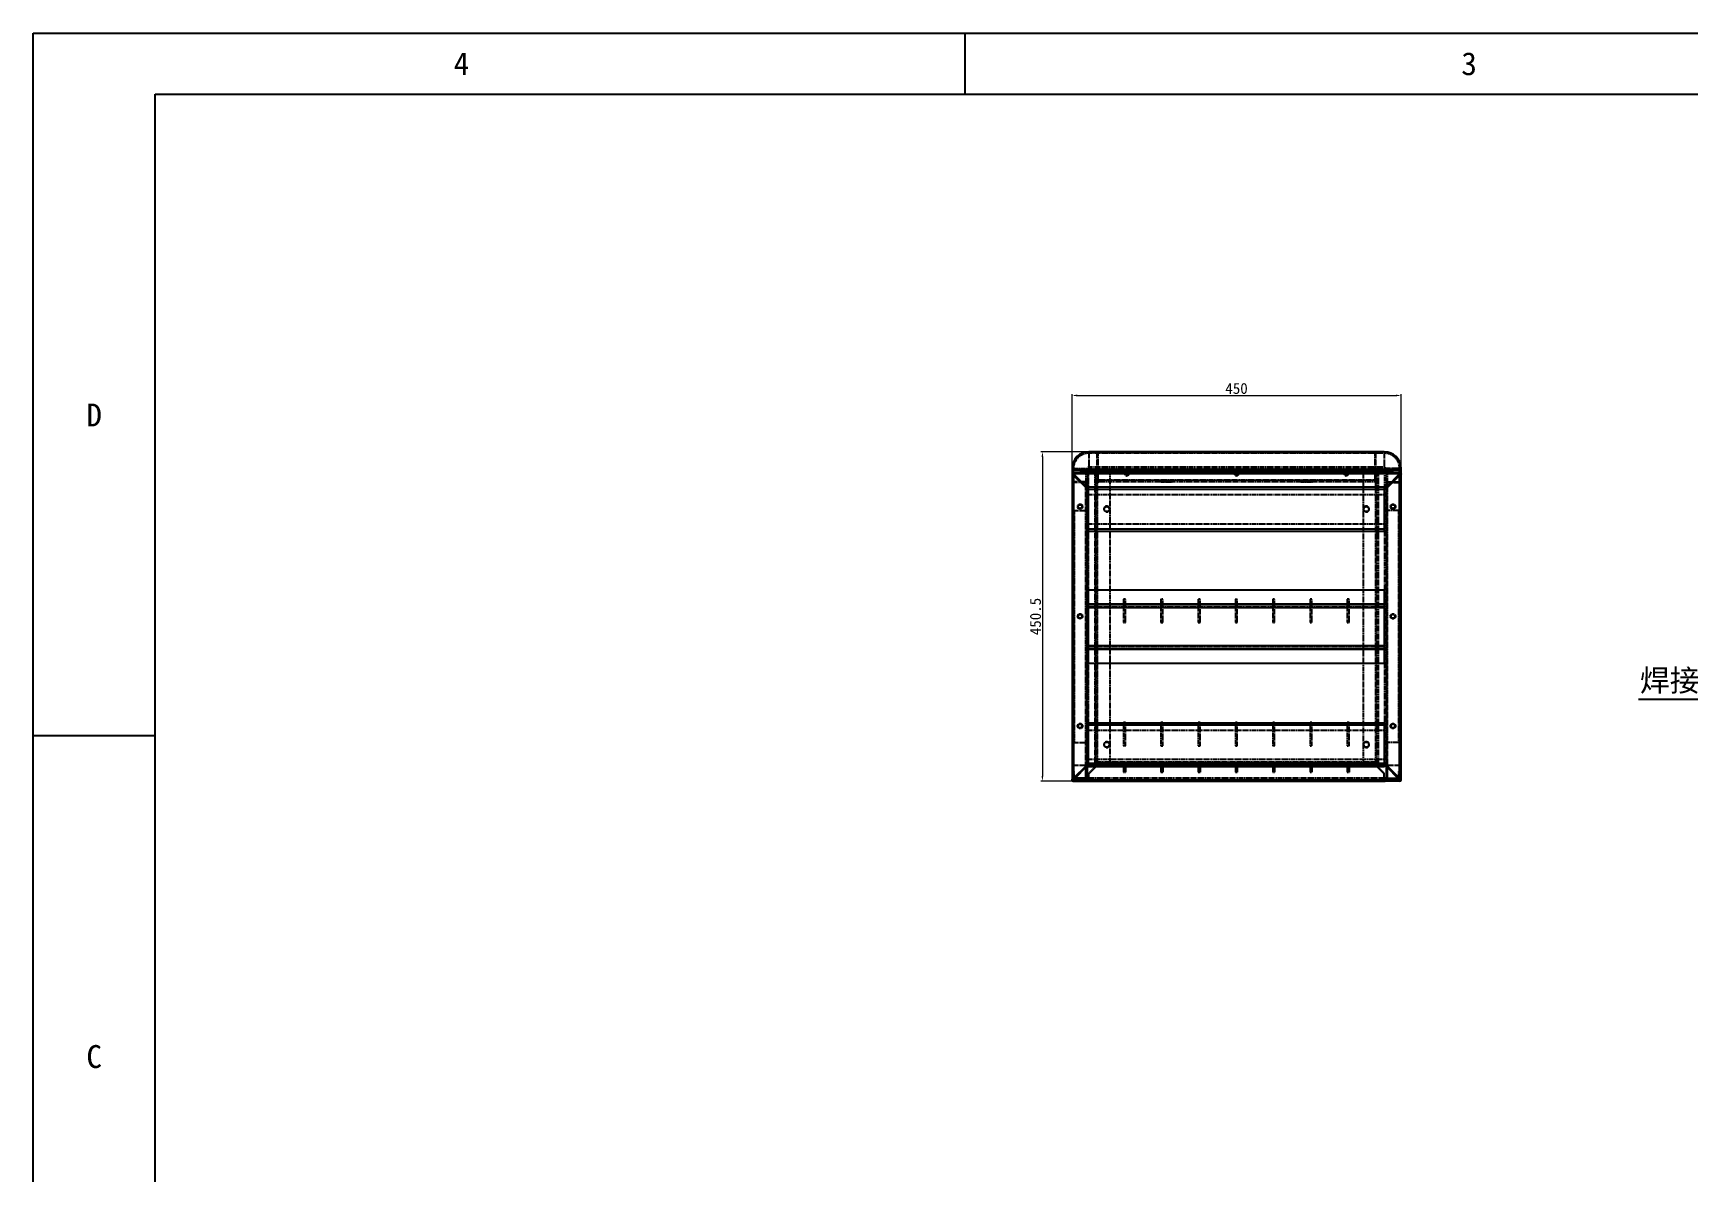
# Model space of a CAD drawing. Header units: millimetres. Extents: x 13106 to 40242, y 18888 to 28426.
# Drawn here: x 13106 to 15370, y 26869 to 28426 of the extents above; entities that cross this region are included whole.
import ezdxf
from ezdxf import colors
from ezdxf.entities.mleader import LeaderData, LeaderLine
from ezdxf.enums import TextEntityAlignment as Align
from ezdxf.math import Vec2, Vec3

# ---------------------------------------------------------------- set-up
doc = ezdxf.new("R2010")
doc.units = ezdxf.units.MM
doc.header["$PDSIZE"] = -1
doc.linetypes.add('HIDDEN', pattern=[1.905, 1.27, -0.635])
for name, color, linetype in [('02___PRT_ALL_AXES', 7, 'Continuous'), ('DEFAULT_2', 8, 'HIDDEN'), ('print', 30, 'Continuous')]:
    doc.layers.add(name, color=color, linetype=linetype)
doc.layers.add('dim', color=2, linetype='Continuous', lineweight=9)
doc.styles.add('Dartop', font='')
doc.styles.get('Dartop').set_extended_font_data('FangSong_GB2312')
doc.dimstyles.new('3', dxfattribs={"dimtxt": 15, "dimasz": 7, "dimexe": 2, "dimexo": 3, "dimgap": 2, "dimtad": 1, "dimzin": 9, "dimdsep": 46, "dimtxsty": 'Standard', "dimcen": 1, "dimadec": 1, "dimazin": 2, "dimtfac": 0.5, "dimtmove": 0, "dimatfit": 3, "dimfxl": 0, "dimtolj": 1, "dimlwd": 9, "dimlwe": 9, "dimarcsym": 0})

# ---------------------------------------------------------------- blocks, each defined once
blk = doc.blocks.new('*D317')
at = {"layer": 'Defpoints', "color": 0, "lineweight": 9, "transparency": 16777216}
for p in [(14977.6, 27930.5), (14527.6, 27778.5), (14977.6, 27778.5)]:
    blk.add_point(p, dxfattribs=at)
at = {"layer": 'dim', "color": 0, "lineweight": 9, "transparency": 16777216}
for p, q in [((14527.6, 27781.5), (14527.6, 27932.5)), ((14534.6, 27930.5), (14970.6, 27930.5)), ((14977.6, 27781.5), (14977.6, 27932.5))]:
    blk.add_line(p, q, dxfattribs=at)
for points in [[(14534.6, 27931.7), (14534.6, 27929.3), (14527.6, 27930.5)], [(14970.6, 27931.7), (14970.6, 27929.3), (14977.6, 27930.5)]]:
    blk.add_solid(points, dxfattribs=at)
at = {"layer": 'dim', "color": 0, "lineweight": 9, "transparency": 16777216, "insert": (14752.6, 27940), "char_height": 15, "attachment_point": 5}
blk.add_mtext('\\A1;450', dxfattribs=at)
blk = doc.blocks.new('*D318')
at = {"layer": 'Defpoints', "color": 0, "lineweight": 9, "transparency": 16777216}
for p in [(14563.3, 27853.6), (14487.1, 27403.1), (14550.6, 27403.1)]:
    blk.add_point(p, dxfattribs=at)
at = {"layer": 'dim', "color": 0, "lineweight": 9, "transparency": 16777216}
for p, q in [((14560.3, 27853.6), (14485.1, 27853.6)), ((14487.1, 27846.6), (14487.1, 27410.1)), ((14547.6, 27403.1), (14485.1, 27403.1))]:
    blk.add_line(p, q, dxfattribs=at)
for points in [[(14485.9, 27846.6), (14488.2, 27846.6), (14487.1, 27853.6)], [(14485.9, 27410.1), (14488.2, 27410.1), (14487.1, 27403.1)]]:
    blk.add_solid(points, dxfattribs=at)
at = {"layer": 'dim', "color": 0, "lineweight": 9, "transparency": 16777216, "insert": (14477.6, 27628.3), "char_height": 15, "attachment_point": 5, "rotation": 90}
blk.add_mtext('\\A1;450.5', dxfattribs=at)

msp = doc.modelspace()

# ---------------------------------------------------------------- linework, layer by layer
at = {"color": 0}
for p, q in [((14381.538, 28342.399), (14381.538, 28425.94)), ((13273.404, 24833.664), (13273.404, 28342.399)), ((13273.404, 28342.399), (18246.536, 28342.399)), ((13273.404, 27465.215), (13106.321, 27465.215))]:
    msp.add_line(p, q, dxfattribs=at)
at = {"color": 7, "linetype": 'Continuous'}
for p, q in [((14954.759, 27853.584), (14550.479, 27853.584)), ((14527.619, 27830.724), (14527.619, 27828.184)), ((14977.619, 27829.184), (14527.619, 27829.184)), ((14527.619, 27825.184), (14528.619, 27825.184)), ((14527.619, 27823.184), (14529.619, 27823.184)), ((14528.619, 27825.184), (14528.619, 27823.184)), ((14539.119, 27828.184), (14539.119, 27827.184)), ((14559.119, 27827.184), (14539.119, 27827.184)), ((14559.119, 27828.184), (14559.119, 27827.184)), ((14559.119, 27826.184), (14561.119, 27826.184)), ((14560.119, 27826.184), (14560.119, 27825.184)), ((14561.119, 27827.184), (14561.119, 27828.184)), ((14944.119, 27827.184), (14944.119, 27828.184)), ((14944.119, 27826.184), (14946.119, 27826.184)), ((14945.119, 27825.184), (14945.119, 27826.184)), ((14946.119, 27828.184), (14946.119, 27827.184)), ((14946.119, 27827.184), (14966.119, 27827.184)), ((14966.119, 27828.184), (14966.119, 27827.184)), ((14977.619, 27823.184), (14975.619, 27823.184)), ((14977.619, 27825.184), (14976.619, 27825.184)), ((14976.619, 27825.184), (14976.619, 27823.184)), ((14977.619, 27828.184), (14977.619, 27830.724)), ((14529.512, 27821.252), (14529.566, 27821.252)), ((14529.545, 27821.278), (14529.566, 27821.252)), ((14529.566, 27821.252), (14529.601, 27821.206)), ((14975.673, 27821.252), (14975.637, 27821.206)), ((14975.693, 27821.278), (14975.673, 27821.252)), ((14975.727, 27821.252), (14975.673, 27821.252)), ((14598.119, 27483.484), (14598.119, 27483.084)), ((14600.619, 27483.484), (14598.119, 27483.484)), ((14600.619, 27483.084), (14600.619, 27483.484)), ((14651.619, 27483.484), (14649.119, 27483.484)), ((14649.119, 27483.484), (14649.119, 27483.084)), ((14651.619, 27483.084), (14651.619, 27483.484)), ((14702.619, 27483.484), (14700.119, 27483.484)), ((14700.119, 27483.484), (14700.119, 27483.084)), ((14702.619, 27483.084), (14702.619, 27483.484)), ((14753.619, 27483.484), (14751.119, 27483.484)), ((14751.119, 27483.484), (14751.119, 27483.084)), ((14753.619, 27483.084), (14753.619, 27483.484)), ((14804.619, 27483.484), (14802.119, 27483.484)), ((14802.119, 27483.484), (14802.119, 27483.084)), ((14804.619, 27483.084), (14804.619, 27483.484)), ((14855.619, 27483.484), (14853.119, 27483.484)), ((14853.119, 27483.484), (14853.119, 27483.084)), ((14855.619, 27483.084), (14855.619, 27483.484)), ((14906.619, 27483.484), (14904.119, 27483.484)), ((14904.119, 27483.484), (14904.119, 27483.084)), ((14906.619, 27483.084), (14906.619, 27483.484)), ((14546.619, 27408.484), (14546.619, 27424.184)), ((14547.619, 27425.184), (14550.119, 27425.184)), ((14548.119, 27427.184), (14548.119, 27425.184)), ((14550.119, 27427.184), (14548.119, 27427.184)), ((14548.119, 27425.168), (14548.119, 27407.2)), ((14550.119, 27425.168), (14548.119, 27425.168)), ((14957.119, 27427.184), (14955.119, 27427.184)), ((14955.119, 27425.184), (14957.619, 27425.184)), ((14957.119, 27425.168), (14955.119, 27425.168)), ((14957.119, 27427.184), (14957.119, 27425.184)), ((14957.119, 27425.168), (14957.119, 27407.2)), ((14958.619, 27424.184), (14958.619, 27408.484)), ((14527.619, 27405.184), (14549.203, 27405.184)), ((14527.897, 27404.184), (14527.619, 27404.184)), ((14528.619, 27404.184), (14528.619, 27405.184)), ((14528.619, 27403.461), (14528.619, 27403.184)), ((14529.512, 27407.115), (14529.566, 27407.115)), ((14529.545, 27407.089), (14529.566, 27407.115)), ((14529.566, 27407.115), (14529.601, 27407.161)), ((14529.619, 27403.184), (14529.619, 27404.184)), ((14529.944, 27407.509), (14530.619, 27407.509)), ((14530.619, 27407.509), (14530.619, 27408.184)), ((14530.644, 27406.484), (14530.644, 27407.484)), ((14545.619, 27407.484), (14530.644, 27407.484)), ((14545.619, 27406.484), (14545.619, 27407.484)), ((14547.619, 27408.484), (14546.619, 27408.484)), ((14547.619, 27403.184), (14547.619, 27404.184)), ((14550.619, 27407.2), (14548.119, 27407.2)), ((14550.619, 27407.184), (14548.119, 27407.184)), ((14548.119, 27407.184), (14548.119, 27406.184)), ((14549.203, 27404.184), (14549.203, 27405.184)), ((14549.219, 27404.168), (14550.219, 27404.168)), ((14549.219, 27404.084), (14550.619, 27404.084)), ((14550.219, 27403.084), (14550.219, 27404.168)), ((14550.619, 27403.084), (14550.619, 27404.084)), ((14957.119, 27407.2), (14954.619, 27407.2)), ((14957.119, 27407.184), (14954.619, 27407.184)), ((14954.619, 27404.084), (14956.019, 27404.084)), ((14954.619, 27403.084), (14954.619, 27404.084)), ((14956.019, 27404.168), (14955.019, 27404.168)), ((14955.019, 27403.084), (14955.019, 27404.168)), ((14956.035, 27405.184), (14977.619, 27405.184)), ((14956.035, 27404.184), (14956.035, 27405.184)), ((14957.119, 27407.184), (14957.119, 27406.184)), ((14957.619, 27408.484), (14958.619, 27408.484)), ((14957.619, 27403.184), (14957.619, 27404.184)), ((14959.619, 27407.484), (14974.594, 27407.484)), ((14959.619, 27406.484), (14959.619, 27407.484)), ((14974.594, 27406.484), (14974.594, 27407.484)), ((14974.619, 27407.509), (14974.619, 27408.184)), ((14975.294, 27407.509), (14974.619, 27407.509)), ((14975.619, 27403.184), (14975.619, 27404.184)), ((14975.673, 27407.115), (14975.637, 27407.161)), ((14975.727, 27407.115), (14975.673, 27407.115)), ((14975.693, 27407.089), (14975.673, 27407.115)), ((14976.619, 27404.184), (14976.619, 27405.184)), ((14976.619, 27403.461), (14976.619, 27403.184)), ((14977.342, 27404.184), (14977.619, 27404.184))]:
    msp.add_line(p, q, dxfattribs=at)
at = {"color": 3, "linetype": 'Continuous'}
for p, q in [((14527.619, 27828.184), (14527.619, 27404.184)), ((14977.619, 27828.184), (14527.619, 27828.184)), ((14976.619, 27825.184), (14528.619, 27825.184)), ((14528.619, 27824.184), (14547.619, 27805.184)), ((14528.644, 27828.184), (14528.644, 27825.184)), ((14975.619, 27823.184), (14529.619, 27823.184)), ((14548.594, 27827.184), (14548.594, 27825.184)), ((14549.619, 27827.184), (14549.619, 27825.184)), ((14559.119, 27825.184), (14559.119, 27826.184)), ((14561.119, 27827.184), (14561.119, 27825.184)), ((14561.119, 27827.184), (14944.119, 27827.184)), ((14944.119, 27825.184), (14944.119, 27827.184)), ((14946.119, 27826.184), (14946.119, 27825.184)), ((14955.619, 27825.184), (14955.619, 27827.184)), ((14956.644, 27825.184), (14956.644, 27827.184)), ((14957.619, 27805.184), (14976.619, 27824.184)), ((14976.594, 27825.184), (14976.594, 27828.184)), ((14977.619, 27404.184), (14977.619, 27828.184)), ((14529.512, 27821.252), (14529.619, 27821.184)), ((14529.619, 27821.184), (14529.619, 27407.184)), ((14547.619, 27803.184), (14529.619, 27821.184)), ((14957.619, 27805.184), (14547.619, 27805.184)), ((14547.619, 27408.484), (14547.619, 27803.184)), ((14550.119, 27745.184), (14550.119, 27805.184)), ((14550.119, 27802.184), (14955.119, 27802.184)), ((14955.119, 27745.184), (14955.119, 27805.184)), ((14975.619, 27821.184), (14957.619, 27803.184)), ((14957.619, 27803.184), (14957.619, 27408.484)), ((14975.727, 27821.252), (14975.619, 27821.184)), ((14975.619, 27407.184), (14975.619, 27821.184)), ((14550.119, 27748.184), (14955.119, 27748.184)), ((14550.119, 27745.184), (14955.119, 27745.184)), ((14550.119, 27564.184), (14550.119, 27664.184)), ((14955.119, 27664.184), (14550.119, 27664.184)), ((14955.119, 27564.184), (14955.119, 27664.184)), ((14955.119, 27645.184), (14550.119, 27645.184)), ((14955.119, 27644.184), (14550.119, 27644.184)), ((14955.119, 27640.184), (14550.119, 27640.184)), ((14955.119, 27588.184), (14550.119, 27588.184)), ((14955.119, 27584.184), (14550.119, 27584.184)), ((14955.119, 27583.184), (14550.119, 27583.184)), ((14955.119, 27564.184), (14550.119, 27564.184)), ((14550.119, 27423.084), (14550.119, 27483.084)), ((14550.119, 27483.084), (14955.119, 27483.084)), ((14955.119, 27423.084), (14955.119, 27483.084)), ((14550.119, 27480.084), (14955.119, 27480.084)), ((14529.619, 27407.184), (14547.619, 27425.184)), ((14546.619, 27422.184), (14531.919, 27407.484)), ((14548.119, 27423.684), (14547.619, 27423.184)), ((14550.119, 27426.084), (14955.119, 27426.084)), ((14550.119, 27423.084), (14955.119, 27423.084)), ((14560.619, 27423.084), (14550.619, 27413.084)), ((14954.619, 27413.084), (14944.619, 27423.084)), ((14957.119, 27423.684), (14957.619, 27423.184)), ((14957.619, 27425.184), (14975.619, 27407.184)), ((14958.619, 27422.184), (14973.319, 27407.484)), ((14527.891, 27404.19), (14527.619, 27404.184)), ((14549.203, 27404.184), (14528.619, 27404.184)), ((14528.626, 27403.456), (14528.619, 27403.184)), ((14528.619, 27403.184), (14549.801, 27403.184)), ((14528.644, 27405.437), (14528.644, 27405.184)), ((14529.512, 27407.115), (14529.619, 27407.184)), ((14530.919, 27406.484), (14529.619, 27405.184)), ((14545.619, 27406.484), (14530.644, 27406.484)), ((14550.619, 27406.184), (14548.119, 27406.184)), ((14549.219, 27404.084), (14549.219, 27404.168)), ((14550.619, 27404.209), (14550.219, 27404.209)), ((14550.219, 27403.084), (14955.019, 27403.084)), ((14550.619, 27404.084), (14550.619, 27413.084)), ((14550.619, 27405.084), (14954.619, 27405.084)), ((14954.619, 27404.084), (14954.619, 27413.084)), ((14957.119, 27406.184), (14954.619, 27406.184)), ((14955.019, 27404.209), (14954.619, 27404.209)), ((14976.619, 27403.184), (14955.437, 27403.184)), ((14956.019, 27404.084), (14956.019, 27404.168)), ((14956.035, 27404.184), (14976.619, 27404.184)), ((14959.619, 27406.484), (14974.594, 27406.484)), ((14974.319, 27406.484), (14975.619, 27405.184)), ((14975.727, 27407.115), (14975.619, 27407.184)), ((14976.594, 27405.184), (14976.594, 27405.437)), ((14976.613, 27403.456), (14976.619, 27403.184)), ((14977.347, 27404.19), (14977.619, 27404.184))]:
    msp.add_line(p, q, dxfattribs=at)
at = {"color": 7, "linetype": 'Continuous'}
for centre, radius, start, end in [((14550.479, 27830.724), 22.86, 90, 180), ((14954.759, 27830.724), 22.86, 0, 90), ((14559.119, 27826.184), 1, 0, 90), ((14946.119, 27826.184), 1, 90, 180), ((14529.619, 27405.184), 1, 180, 270), ((14530.644, 27407.509), 0.025, 180, 270), ((14545.619, 27408.484), 1, 270, 0), ((14549.203, 27404.168), 1.016, 0, 90), ((14956.035, 27404.168), 1.016, 90, 180), ((14959.619, 27408.484), 1, 180, 270), ((14974.594, 27407.509), 0.025, 270, 0), ((14975.619, 27405.184), 1, 270, 0)]:
    msp.add_arc(centre, radius, start, end, dxfattribs=at)
at = {"color": 3, "linetype": 'Continuous'}
for centre, radius, start, end in [((14559.119, 27826.184), 2, 0, 90), ((14946.119, 27826.184), 2, 90, 180), ((14529.619, 27405.184), 2, 180, 270), ((14530.644, 27407.509), 1.025, 196.053702, 270), ((14545.619, 27408.484), 2, 270, 0), ((14549.203, 27404.168), 0.0159, 0, 90), ((14550.219, 27404.084), 1, 180, 270), ((14955.019, 27404.084), 1, 270, 0), ((14956.035, 27404.168), 0.0159, 90, 180), ((14959.619, 27408.484), 2, 180, 270), ((14974.594, 27407.509), 1.025, 270, 343.946298), ((14975.619, 27405.184), 2, 270, 0)]:
    msp.add_arc(centre, radius, start, end, dxfattribs=at)
at = {"color": 2, "linetype": 'Continuous'}
for centre in [(14575.119, 27775.184), (14930.119, 27775.184), (14575.119, 27453.084), (14930.119, 27453.084)]:
    msp.add_arc(centre, 4, 255, 195, dxfattribs=at)
at = {"color": 3, "linetype": 'Continuous'}
for points in [[(14527.619, 27823.184), (14527.619, 27823.016), (14527.711, 27822.749), (14527.937, 27822.445), (14528.269, 27822.108), (14528.801, 27821.708), (14529.266, 27821.409), (14529.512, 27821.252)], [(14977.619, 27823.184), (14977.619, 27823.016), (14977.527, 27822.749), (14977.302, 27822.445), (14976.97, 27822.108), (14976.437, 27821.708), (14975.973, 27821.409), (14975.727, 27821.252)], [(14527.619, 27405.184), (14527.619, 27405.351), (14527.711, 27405.619), (14527.937, 27405.922), (14528.269, 27406.259), (14528.801, 27406.659), (14529.266, 27406.958), (14529.512, 27407.115)], [(14977.619, 27405.184), (14977.619, 27405.351), (14977.527, 27405.619), (14977.302, 27405.922), (14976.97, 27406.259), (14976.437, 27406.659), (14975.973, 27406.958), (14975.727, 27407.115)]]:
    msp.add_open_spline(points, degree=3, knots=[0, 0, 0, 0, 0.18024056, 0.28657179, 0.40679, 0.68606918, 1, 1, 1, 1], dxfattribs=at)
at = {"color": 7, "linetype": 'Continuous'}
for points in [[(14528.619, 27823.184), (14528.619, 27823.023), (14528.671, 27822.689), (14528.881, 27822.21), (14529.186, 27821.74), (14529.423, 27821.435), (14529.545, 27821.278)], [(14976.619, 27823.184), (14976.619, 27823.023), (14976.568, 27822.689), (14976.358, 27822.21), (14976.052, 27821.74), (14975.816, 27821.435), (14975.693, 27821.278)], [(14528.619, 27405.184), (14528.619, 27405.344), (14528.671, 27405.678), (14528.881, 27406.158), (14529.186, 27406.627), (14529.423, 27406.933), (14529.545, 27407.089)], [(14976.619, 27405.184), (14976.619, 27405.344), (14976.568, 27405.678), (14976.358, 27406.158), (14976.052, 27406.627), (14975.816, 27406.933), (14975.693, 27407.089)]]:
    msp.add_open_spline(points, degree=3, knots=[0, 0, 0, 0, 0.22320891, 0.46241624, 0.72330962, 1, 1, 1, 1], dxfattribs=at)
at = {"layer": '02___PRT_ALL_AXES', "color": 8, "linetype": 'HIDDEN'}
for p, q in [((14645.619, 27853.584), (14645.619, 27852.584)), ((14659.119, 27853.584), (14645.619, 27853.584)), ((14659.119, 27852.584), (14645.619, 27852.584)), ((14654.119, 27853.584), (14654.119, 27852.584)), ((14654.619, 27853.584), (14654.619, 27852.584)), ((14659.119, 27853.584), (14659.119, 27852.584)), ((14846.119, 27853.584), (14846.119, 27852.584)), ((14859.619, 27853.584), (14846.119, 27853.584)), ((14859.619, 27852.584), (14846.119, 27852.584)), ((14850.619, 27853.584), (14850.619, 27852.584)), ((14851.119, 27853.584), (14851.119, 27852.584)), ((14859.619, 27853.584), (14859.619, 27852.584)), ((14542.619, 27828.184), (14542.619, 27827.184)), ((14542.619, 27828.184), (14549.619, 27828.184)), ((14542.619, 27827.184), (14549.619, 27827.184)), ((14544.619, 27829.184), (14544.619, 27828.184)), ((14544.619, 27829.184), (14547.619, 27829.184)), ((14545.119, 27828.184), (14545.119, 27827.184)), ((14547.119, 27828.184), (14547.119, 27827.184)), ((14547.619, 27829.184), (14547.619, 27828.184)), ((14549.619, 27828.184), (14549.619, 27827.184)), ((14560.119, 27824.834), (14560.119, 27820.334)), ((14561.119, 27824.834), (14560.119, 27824.834)), ((14561.119, 27824.834), (14561.119, 27820.334)), ((14624.619, 27828.184), (14624.619, 27827.184)), ((14624.619, 27828.184), (14625.369, 27828.184)), ((14624.619, 27827.184), (14629.119, 27827.184)), ((14625.369, 27829.184), (14625.369, 27828.184)), ((14625.369, 27829.184), (14628.369, 27829.184)), ((14625.369, 27828.184), (14628.369, 27828.184)), ((14626.869, 27827.184), (14626.869, 27828.184)), ((14628.369, 27829.184), (14628.369, 27828.184)), ((14628.369, 27828.184), (14629.119, 27828.184)), ((14629.119, 27828.184), (14629.119, 27827.184)), ((14749.619, 27828.184), (14749.619, 27827.184)), ((14749.619, 27828.184), (14750.369, 27828.184)), ((14749.619, 27827.184), (14754.119, 27827.184)), ((14750.369, 27829.184), (14750.369, 27828.184)), ((14750.369, 27829.184), (14753.369, 27829.184)), ((14750.369, 27828.184), (14753.369, 27828.184)), ((14751.869, 27827.184), (14751.869, 27828.184)), ((14753.369, 27829.184), (14753.369, 27828.184)), ((14753.369, 27828.184), (14754.119, 27828.184)), ((14754.119, 27828.184), (14754.119, 27827.184)), ((14874.619, 27828.184), (14874.619, 27827.184)), ((14874.619, 27828.184), (14875.369, 27828.184)), ((14874.619, 27827.184), (14879.119, 27827.184)), ((14875.369, 27829.184), (14875.369, 27828.184)), ((14875.369, 27829.184), (14878.369, 27829.184)), ((14875.369, 27828.184), (14878.369, 27828.184)), ((14876.869, 27827.184), (14876.869, 27828.184)), ((14878.369, 27829.184), (14878.369, 27828.184)), ((14878.369, 27828.184), (14879.119, 27828.184)), ((14879.119, 27828.184), (14879.119, 27827.184)), ((14944.119, 27824.834), (14944.119, 27820.334)), ((14945.119, 27824.834), (14944.119, 27824.834)), ((14944.119, 27822.584), (14945.119, 27822.584)), ((14945.119, 27824.834), (14945.119, 27820.334)), ((14956.119, 27829.184), (14956.119, 27828.184)), ((14956.119, 27829.184), (14959.119, 27829.184)), ((14956.119, 27828.184), (14959.119, 27828.184)), ((14959.119, 27829.184), (14959.119, 27828.184)), ((14561.119, 27820.334), (14560.119, 27820.334)), ((14648.619, 27813.584), (14648.619, 27812.584)), ((14648.619, 27813.584), (14664.619, 27813.584)), ((14648.619, 27812.584), (14664.619, 27812.584)), ((14664.619, 27813.584), (14664.619, 27812.584)), ((14840.619, 27813.584), (14840.619, 27812.584)), ((14840.619, 27813.584), (14856.619, 27813.584)), ((14840.619, 27812.584), (14856.619, 27812.584)), ((14856.619, 27813.584), (14856.619, 27812.584)), ((14945.119, 27820.334), (14944.119, 27820.334))]:
    msp.add_line(p, q, dxfattribs=at)
for centre, radius in [((14602.619, 27822.584), 2.25), ((14752.619, 27822.584), 2.25), ((14902.619, 27822.584), 2.25), ((14538.619, 27778.584), 3.5), ((14966.619, 27778.584), 3.5), ((14538.619, 27628.584), 3.5), ((14966.619, 27628.584), 3.5), ((14538.619, 27478.584), 3.5), ((14966.619, 27478.584), 3.5)]:
    msp.add_circle(centre, radius, dxfattribs=at)
at = {"layer": '02___PRT_ALL_AXES', "color": 3, "linetype": 'Continuous'}
for centre in [(14575.119, 27775.184), (14930.119, 27775.184), (14575.119, 27453.084), (14930.119, 27453.084)]:
    msp.add_circle(centre, 3.5, dxfattribs=at)
at = {"layer": 'DEFAULT_2', "color": 8, "linetype": 'HIDDEN'}
for p, q in [((14550.479, 27853.584), (14550.479, 27831.584)), ((14563.119, 27852.584), (14550.479, 27852.584)), ((14954.759, 27852.559), (14550.479, 27852.559)), ((14954.759, 27851.584), (14550.479, 27851.584)), ((14562.119, 27824.184), (14562.119, 27852.584)), ((14563.119, 27814.584), (14563.119, 27852.584)), ((14942.119, 27852.584), (14563.119, 27852.584)), ((14942.119, 27814.584), (14942.119, 27852.584)), ((14954.759, 27852.584), (14942.119, 27852.584)), ((14943.119, 27824.184), (14943.119, 27852.584)), ((14954.759, 27853.584), (14954.759, 27831.584)), ((14527.619, 27830.724), (14549.619, 27830.724)), ((14528.619, 27830.724), (14528.619, 27825.184)), ((14976.619, 27824.184), (14528.619, 27824.184)), ((14529.619, 27823.484), (14528.619, 27823.484)), ((14528.619, 27773.184), (14528.619, 27823.184)), ((14528.644, 27830.724), (14528.644, 27828.184)), ((14528.644, 27825.184), (14528.644, 27405.437)), ((14529.511, 27825.181), (14529.565, 27824.182)), ((14529.619, 27821.184), (14529.619, 27830.724)), ((14546.594, 27825.184), (14546.594, 27824.184)), ((14546.619, 27824.159), (14546.619, 27812.484)), ((14547.619, 27824.159), (14546.619, 27824.159)), ((14547.619, 27824.159), (14547.619, 27812.484)), ((14548.594, 27830.724), (14548.594, 27827.184)), ((14548.594, 27825.184), (14548.594, 27424.159)), ((14548.619, 27830.724), (14548.619, 27424.184)), ((14549.619, 27830.724), (14549.619, 27827.184)), ((14549.619, 27825.184), (14549.619, 27424.184)), ((14954.759, 27832.609), (14550.479, 27832.609)), ((14954.759, 27832.584), (14550.479, 27832.584)), ((14954.759, 27831.584), (14550.479, 27831.584)), ((14553.619, 27828.184), (14553.619, 27829.184)), ((14559.119, 27427.184), (14559.119, 27825.184)), ((14560.119, 27825.184), (14560.119, 27427.184)), ((14561.119, 27825.184), (14561.119, 27427.184)), ((14562.119, 27824.184), (14562.119, 27429.184)), ((14563.119, 27824.084), (14562.119, 27824.084)), ((14563.119, 27822.584), (14562.119, 27822.584)), ((14579.119, 27824.184), (14579.119, 27429.184)), ((14926.119, 27429.184), (14926.119, 27824.184)), ((14943.119, 27824.084), (14942.119, 27824.084)), ((14942.119, 27822.584), (14943.119, 27822.584)), ((14943.119, 27429.184), (14943.119, 27824.184)), ((14944.119, 27825.184), (14944.119, 27427.184)), ((14945.119, 27825.184), (14945.119, 27427.184)), ((14946.119, 27825.184), (14946.119, 27427.184)), ((14951.619, 27828.184), (14951.619, 27829.184)), ((14954.119, 27828.184), (14954.119, 27827.184)), ((14955.619, 27827.184), (14955.619, 27830.724)), ((14977.619, 27830.724), (14955.619, 27830.724)), ((14955.619, 27424.184), (14955.619, 27825.184)), ((14956.619, 27424.184), (14956.619, 27830.724)), ((14956.644, 27827.184), (14956.644, 27830.724)), ((14956.644, 27424.159), (14956.644, 27825.184)), ((14957.619, 27824.159), (14957.619, 27812.484)), ((14957.619, 27824.159), (14958.619, 27824.159)), ((14958.619, 27828.184), (14958.619, 27827.184)), ((14958.619, 27824.159), (14958.619, 27812.484)), ((14958.644, 27825.184), (14958.644, 27824.184)), ((14961.119, 27828.184), (14961.119, 27827.184)), ((14975.619, 27821.184), (14975.619, 27830.724)), ((14975.619, 27823.484), (14976.619, 27823.484)), ((14975.728, 27825.181), (14975.673, 27824.182)), ((14976.594, 27828.184), (14976.594, 27830.724)), ((14976.594, 27405.437), (14976.594, 27825.184)), ((14976.619, 27825.184), (14976.619, 27830.724)), ((14976.619, 27773.184), (14976.619, 27823.184)), ((14529.619, 27812.5), (14528.619, 27812.5)), ((14529.545, 27821.278), (14529.566, 27821.252)), ((14529.566, 27821.252), (14529.619, 27821.184)), ((14529.601, 27821.206), (14529.619, 27821.184)), ((14529.635, 27812.484), (14529.635, 27811.484)), ((14545.619, 27812.484), (14529.635, 27812.484)), ((14545.619, 27811.484), (14529.635, 27811.484)), ((14545.619, 27812.484), (14545.619, 27811.484)), ((14547.619, 27812.484), (14546.619, 27812.484)), ((14546.619, 27424.184), (14546.619, 27810.484)), ((14547.619, 27810.484), (14546.619, 27810.484)), ((14547.619, 27803.184), (14547.619, 27810.484)), ((14563.119, 27821.084), (14562.119, 27821.084)), ((14563.119, 27814.584), (14562.119, 27814.584)), ((14942.119, 27814.584), (14563.119, 27814.584)), ((14564.119, 27813.584), (14564.119, 27812.584)), ((14941.119, 27813.584), (14564.119, 27813.584)), ((14941.119, 27812.584), (14564.119, 27812.584)), ((14941.119, 27813.584), (14941.119, 27812.584)), ((14943.119, 27821.084), (14942.119, 27821.084)), ((14942.119, 27814.584), (14943.119, 27814.584)), ((14957.619, 27812.484), (14958.619, 27812.484)), ((14957.619, 27810.484), (14958.619, 27810.484)), ((14957.619, 27810.484), (14957.619, 27803.184)), ((14958.619, 27810.484), (14958.619, 27424.184)), ((14959.619, 27812.484), (14975.603, 27812.484)), ((14959.619, 27812.484), (14959.619, 27811.484)), ((14959.619, 27811.484), (14975.603, 27811.484)), ((14975.603, 27812.484), (14975.603, 27811.484)), ((14975.673, 27821.252), (14975.619, 27821.184)), ((14975.637, 27821.206), (14975.619, 27821.184)), ((14975.619, 27812.5), (14976.619, 27812.5)), ((14975.693, 27821.278), (14975.673, 27821.252)), ((14538.619, 27782.084), (14538.619, 27781.084)), ((14538.619, 27775.084), (14538.619, 27776.084)), ((14550.119, 27795.184), (14955.119, 27795.184)), ((14966.619, 27782.084), (14966.619, 27781.084)), ((14966.619, 27775.084), (14966.619, 27776.084)), ((14528.619, 27773.184), (14528.619, 27456.184)), ((14528.619, 27773.184), (14547.619, 27773.184)), ((14529.644, 27773.184), (14529.644, 27456.184)), ((14530.619, 27773.184), (14530.619, 27456.184)), ((14550.119, 27755.184), (14955.119, 27755.184)), ((14976.619, 27773.184), (14957.619, 27773.184)), ((14974.619, 27456.184), (14974.619, 27773.184)), ((14975.594, 27456.184), (14975.594, 27773.184)), ((14976.619, 27456.184), (14976.619, 27773.184)), ((14955.119, 27641.184), (14550.119, 27641.184)), ((14598.119, 27651.984), (14598.119, 27619.984)), ((14600.619, 27651.984), (14598.119, 27651.984)), ((14600.619, 27619.984), (14600.619, 27651.984)), ((14649.119, 27651.984), (14649.119, 27619.984)), ((14651.619, 27651.984), (14649.119, 27651.984)), ((14651.619, 27619.984), (14651.619, 27651.984)), ((14700.119, 27651.984), (14700.119, 27619.984)), ((14702.619, 27651.984), (14700.119, 27651.984)), ((14702.619, 27619.984), (14702.619, 27651.984)), ((14751.119, 27651.984), (14751.119, 27619.984)), ((14753.619, 27651.984), (14751.119, 27651.984)), ((14753.619, 27619.984), (14753.619, 27651.984)), ((14804.619, 27651.984), (14802.119, 27651.984)), ((14802.119, 27651.984), (14802.119, 27619.984)), ((14804.619, 27619.984), (14804.619, 27651.984)), ((14855.619, 27651.984), (14853.119, 27651.984)), ((14853.119, 27651.984), (14853.119, 27619.984)), ((14855.619, 27619.984), (14855.619, 27651.984)), ((14906.619, 27651.984), (14904.119, 27651.984)), ((14904.119, 27651.984), (14904.119, 27619.984)), ((14906.619, 27619.984), (14906.619, 27651.984)), ((14538.619, 27632.084), (14538.619, 27631.084)), ((14538.619, 27625.084), (14538.619, 27626.084)), ((14598.119, 27619.984), (14600.619, 27619.984)), ((14649.119, 27619.984), (14651.619, 27619.984)), ((14700.119, 27619.984), (14702.619, 27619.984)), ((14751.119, 27619.984), (14753.619, 27619.984)), ((14802.119, 27619.984), (14804.619, 27619.984)), ((14853.119, 27619.984), (14855.619, 27619.984)), ((14904.119, 27619.984), (14906.619, 27619.984)), ((14966.619, 27632.084), (14966.619, 27631.084)), ((14966.619, 27625.084), (14966.619, 27626.084)), ((14955.119, 27587.184), (14550.119, 27587.184)), ((14538.619, 27482.084), (14538.619, 27481.084)), ((14598.119, 27483.084), (14598.119, 27451.484)), ((14600.619, 27451.484), (14600.619, 27483.084)), ((14649.119, 27483.084), (14649.119, 27451.484)), ((14651.619, 27451.484), (14651.619, 27483.084)), ((14700.119, 27483.084), (14700.119, 27451.484)), ((14702.619, 27451.484), (14702.619, 27483.084)), ((14751.119, 27483.084), (14751.119, 27451.484)), ((14753.619, 27451.484), (14753.619, 27483.084)), ((14802.119, 27483.084), (14802.119, 27451.484)), ((14804.619, 27451.484), (14804.619, 27483.084)), ((14853.119, 27483.084), (14853.119, 27451.484)), ((14855.619, 27451.484), (14855.619, 27483.084)), ((14904.119, 27483.084), (14904.119, 27451.484)), ((14906.619, 27451.484), (14906.619, 27483.084)), ((14966.619, 27482.084), (14966.619, 27481.084)), ((14538.619, 27475.084), (14538.619, 27476.084)), ((14550.119, 27473.084), (14955.119, 27473.084)), ((14966.619, 27475.084), (14966.619, 27476.084)), ((14528.619, 27456.184), (14528.619, 27405.184)), ((14528.619, 27456.184), (14547.619, 27456.184)), ((14598.119, 27451.484), (14600.619, 27451.484)), ((14649.119, 27451.484), (14651.619, 27451.484)), ((14700.119, 27451.484), (14702.619, 27451.484)), ((14751.119, 27451.484), (14753.619, 27451.484)), ((14802.119, 27451.484), (14804.619, 27451.484)), ((14853.119, 27451.484), (14855.619, 27451.484)), ((14904.119, 27451.484), (14906.619, 27451.484)), ((14976.619, 27456.184), (14957.619, 27456.184)), ((14976.619, 27405.184), (14976.619, 27456.184)), ((14528.619, 27425.184), (14547.619, 27425.184)), ((14529.619, 27416.484), (14530.619, 27416.484)), ((14530.619, 27408.184), (14530.619, 27416.484)), ((14547.619, 27423.184), (14546.619, 27422.184)), ((14957.119, 27426.184), (14548.119, 27426.184)), ((14548.119, 27425.183), (14548.119, 27425.168)), ((14548.594, 27424.159), (14548.119, 27423.684)), ((14548.619, 27425.184), (14548.594, 27424.159)), ((14548.619, 27424.184), (14548.594, 27424.159)), ((14549.619, 27424.184), (14548.594, 27424.159)), ((14548.594, 27424.159), (14956.644, 27424.159)), ((14548.619, 27424.184), (14956.619, 27424.184)), ((14550.119, 27433.084), (14955.119, 27433.084)), ((14955.119, 27427.184), (14550.119, 27427.184)), ((14550.119, 27425.184), (14955.119, 27425.184)), ((14598.119, 27425.168), (14550.119, 27425.168)), ((14560.619, 27424.084), (14550.619, 27414.084)), ((14550.619, 27413.084), (14550.619, 27414.084)), ((14945.119, 27429.184), (14560.119, 27429.184)), ((14944.619, 27424.084), (14560.619, 27424.084)), ((14944.119, 27428.184), (14561.119, 27428.184)), ((14562.011, 27427.187), (14562.065, 27428.185)), ((14562.119, 27427.184), (14562.119, 27428.184)), ((14579.119, 27427.184), (14579.119, 27428.184)), ((14598.119, 27426.184), (14598.119, 27415.684)), ((14598.119, 27415.684), (14600.619, 27415.684)), ((14600.619, 27426.184), (14600.619, 27415.684)), ((14649.119, 27425.168), (14600.619, 27425.168)), ((14649.119, 27426.184), (14649.119, 27415.684)), ((14649.119, 27415.684), (14651.619, 27415.684)), ((14651.619, 27426.184), (14651.619, 27415.684)), ((14700.119, 27425.168), (14651.619, 27425.168)), ((14700.119, 27426.184), (14700.119, 27415.684)), ((14700.119, 27415.684), (14702.619, 27415.684)), ((14702.619, 27426.184), (14702.619, 27415.684)), ((14751.119, 27425.168), (14702.619, 27425.168)), ((14751.119, 27426.184), (14751.119, 27415.684)), ((14751.119, 27415.684), (14753.619, 27415.684)), ((14753.619, 27426.184), (14753.619, 27415.684)), ((14802.119, 27425.168), (14753.619, 27425.168)), ((14802.119, 27426.184), (14802.119, 27415.684)), ((14802.119, 27415.684), (14804.619, 27415.684)), ((14804.619, 27426.184), (14804.619, 27415.684)), ((14853.119, 27425.168), (14804.619, 27425.168)), ((14853.119, 27426.184), (14853.119, 27415.684)), ((14853.119, 27415.684), (14855.619, 27415.684)), ((14855.619, 27426.184), (14855.619, 27415.684)), ((14904.119, 27425.168), (14855.619, 27425.168)), ((14904.119, 27426.184), (14904.119, 27415.684)), ((14904.119, 27415.684), (14906.619, 27415.684)), ((14906.619, 27426.184), (14906.619, 27415.684)), ((14955.119, 27425.168), (14906.619, 27425.168)), ((14926.119, 27427.184), (14926.119, 27428.184)), ((14943.119, 27427.184), (14943.119, 27428.184)), ((14943.228, 27427.187), (14943.174, 27428.185)), ((14954.619, 27414.084), (14944.619, 27424.084)), ((14954.619, 27413.084), (14954.619, 27414.084)), ((14955.619, 27424.184), (14956.644, 27424.159)), ((14956.619, 27425.184), (14956.644, 27424.159)), ((14956.619, 27424.184), (14956.644, 27424.159)), ((14956.644, 27424.159), (14957.119, 27423.684)), ((14957.119, 27425.183), (14957.119, 27425.168)), ((14957.619, 27425.184), (14976.619, 27425.184)), ((14957.619, 27423.184), (14958.619, 27422.184)), ((14975.619, 27416.484), (14974.619, 27416.484)), ((14974.619, 27408.184), (14974.619, 27416.484)), ((14528.619, 27404.208), (14527.891, 27404.19)), ((14528.619, 27404.184), (14527.897, 27404.184)), ((14528.644, 27404.209), (14528.619, 27404.208)), ((14528.619, 27404.184), (14528.619, 27403.461)), ((14528.62, 27404.184), (14528.619, 27404.184)), ((14528.644, 27404.209), (14528.62, 27404.184)), ((14528.644, 27404.183), (14528.626, 27403.456)), ((14528.644, 27405.184), (14528.644, 27404.209)), ((14528.644, 27404.209), (14529.619, 27405.184)), ((14550.219, 27404.209), (14528.644, 27404.209)), ((14528.644, 27404.209), (14528.644, 27404.183)), ((14529.545, 27407.089), (14529.566, 27407.115)), ((14529.566, 27407.115), (14529.619, 27407.184)), ((14529.601, 27407.161), (14529.619, 27407.184)), ((14529.619, 27407.509), (14529.944, 27407.509)), ((14529.619, 27405.184), (14529.619, 27407.184)), ((14531.919, 27407.484), (14530.919, 27406.484)), ((14548.119, 27407.2), (14548.119, 27407.184)), ((14549.203, 27405.184), (14956.035, 27405.184)), ((14549.203, 27404.184), (14956.035, 27404.184)), ((14549.801, 27403.184), (14955.437, 27403.184)), ((14954.619, 27407.2), (14550.619, 27407.2)), ((14954.619, 27407.184), (14550.619, 27407.184)), ((14954.619, 27406.184), (14550.619, 27406.184)), ((14954.619, 27404.209), (14550.619, 27404.209)), ((14954.619, 27404.084), (14550.619, 27404.084)), ((14976.594, 27404.209), (14955.019, 27404.209)), ((14957.119, 27407.2), (14957.119, 27407.184)), ((14973.319, 27407.484), (14974.319, 27406.484)), ((14975.619, 27407.509), (14975.294, 27407.509)), ((14975.619, 27405.184), (14975.619, 27407.184)), ((14975.637, 27407.161), (14975.619, 27407.184)), ((14975.673, 27407.115), (14975.619, 27407.184)), ((14976.594, 27404.209), (14975.619, 27405.184)), ((14975.693, 27407.089), (14975.673, 27407.115)), ((14976.594, 27404.209), (14976.594, 27405.184)), ((14976.594, 27404.209), (14976.619, 27404.184)), ((14976.594, 27404.209), (14976.619, 27404.208)), ((14976.594, 27404.209), (14976.595, 27404.184)), ((14976.595, 27404.184), (14976.613, 27403.456)), ((14976.619, 27404.208), (14977.347, 27404.19)), ((14976.619, 27404.184), (14977.342, 27404.184)), ((14976.619, 27404.184), (14976.619, 27404.184)), ((14976.619, 27403.461), (14976.619, 27404.184))]:
    msp.add_line(p, q, dxfattribs=at)
for centre, radius in [((14602.619, 27822.584), 1.5), ((14752.619, 27822.584), 1.5), ((14902.619, 27822.584), 1.5), ((14538.619, 27778.584), 3.5), ((14538.619, 27778.584), 2.5), ((14966.619, 27778.584), 3.5), ((14966.619, 27778.584), 2.5), ((14538.619, 27628.584), 3.5), ((14538.619, 27628.584), 2.5), ((14966.619, 27628.584), 3.5), ((14966.619, 27628.584), 2.5), ((14538.619, 27478.584), 3.5), ((14966.619, 27478.584), 3.5), ((14538.619, 27478.584), 2.5), ((14966.619, 27478.584), 2.5)]:
    msp.add_circle(centre, radius, dxfattribs=at)
for centre, radius, start, end in [((14550.479, 27830.724), 21.86, 90, 180), ((14550.479, 27830.724), 21.835, 90, 180), ((14550.479, 27830.724), 20.86, 90, 180), ((14954.759, 27830.724), 21.86, 0, 90), ((14954.759, 27830.724), 21.835, 0, 90), ((14954.759, 27830.724), 20.86, 0, 90), ((14529.619, 27823.184), 2, 90, 180), ((14529.619, 27823.184), 1, 90, 180), ((14546.594, 27824.159), 1.025, 0, 90), ((14546.594, 27824.159), 0.025, 0, 90), ((14550.479, 27830.724), 1.885, 90, 180), ((14550.479, 27830.724), 1.86, 90, 180), ((14550.479, 27830.724), 0.86, 90, 180), ((14954.759, 27830.724), 1.885, 0, 90), ((14954.759, 27830.724), 1.86, 0, 90), ((14954.759, 27830.724), 0.86, 0, 90), ((14958.644, 27824.159), 1.025, 90, 180), ((14958.644, 27824.159), 0.025, 90, 180), ((14975.619, 27823.184), 2, 0, 90), ((14975.619, 27823.184), 1, 0, 90), ((14529.635, 27812.5), 1.016, 180, 270), ((14529.635, 27812.5), 0.0159, 180, 270), ((14545.619, 27810.484), 2, 0, 90), ((14545.619, 27810.484), 1, 0, 90), ((14564.119, 27814.584), 2, 180, 270), ((14564.119, 27814.584), 1, 180, 270), ((14941.119, 27814.584), 2, 270, 0), ((14941.119, 27814.584), 1, 270, 0), ((14959.619, 27810.484), 2, 90, 180), ((14959.619, 27810.484), 1, 90, 180), ((14975.603, 27812.5), 1.016, 270, 0), ((14975.603, 27812.5), 0.0159, 270, 0), ((14562.119, 27429.184), 2, 180, 270), ((14562.119, 27429.184), 1, 180, 270), ((14943.119, 27429.184), 2, 270, 0), ((14943.119, 27429.184), 1, 270, 0), ((14530.644, 27407.509), 1.025, 180, 196.053702), ((14974.594, 27407.509), 1.025, 343.946298, 0)]:
    msp.add_arc(centre, radius, start, end, dxfattribs=at)
for points, knots in [([(14563.119, 27814.584), (14563.201, 27814.328), (14563.319, 27813.955), (14563.487, 27813.484), (14563.609, 27813.184), (14563.732, 27812.933), (14563.869, 27812.715), (14564.022, 27812.584), (14564.119, 27812.584)], [0, 0, 0, 0, 0.35085223, 0.5110664, 0.65392222, 0.77522264, 0.87245002, 1, 1, 1, 1]), ([(14563.119, 27814.584), (14563.201, 27814.455), (14563.359, 27814.209), (14563.634, 27813.83), (14563.926, 27813.584), (14564.119, 27813.584)], [0, 0, 0, 0, 0.31608218, 0.59930129, 1, 1, 1, 1]), ([(14942.119, 27814.584), (14942.038, 27814.328), (14941.92, 27813.955), (14941.751, 27813.484), (14941.63, 27813.184), (14941.506, 27812.933), (14941.369, 27812.715), (14941.217, 27812.584), (14941.119, 27812.584)], [0, 0, 0, 0, 0.35085223, 0.5110664, 0.65392222, 0.77522264, 0.87245002, 1, 1, 1, 1]), ([(14942.119, 27814.584), (14942.037, 27814.455), (14941.88, 27814.209), (14941.605, 27813.83), (14941.312, 27813.584), (14941.119, 27813.584)], [0, 0, 0, 0, 0.31608218, 0.59930129, 1, 1, 1, 1]), ([(14527.619, 27404.184), (14527.619, 27404.281), (14527.75, 27404.434), (14527.969, 27404.571), (14528.219, 27404.694), (14528.52, 27404.816), (14528.991, 27404.984), (14529.364, 27405.102), (14529.619, 27405.184)], [0, 0, 0, 0, 0.12754814, 0.22477436, 0.34607485, 0.48893189, 0.64914739, 1, 1, 1, 1]), ([(14528.619, 27403.184), (14528.717, 27403.184), (14528.869, 27403.315), (14529.006, 27403.533), (14529.13, 27403.784), (14529.251, 27404.084), (14529.42, 27404.555), (14529.538, 27404.928), (14529.619, 27405.184)], [0, 0, 0, 0, 0.12754814, 0.22477436, 0.34607485, 0.48893189, 0.64914739, 1, 1, 1, 1]), ([(14528.644, 27404.327), (14528.672, 27404.405), (14528.777, 27404.565), (14529.103, 27404.86), (14529.407, 27405.048), (14529.619, 27405.184)], [0, 0, 0, 0, 0.18979021, 0.42497149, 1, 1, 1, 1]), ([(14528.762, 27404.209), (14528.841, 27404.236), (14529, 27404.342), (14529.295, 27404.668), (14529.484, 27404.971), (14529.619, 27405.184)], [0, 0, 0, 0, 0.18979021, 0.42497149, 1, 1, 1, 1]), ([(14976.619, 27403.184), (14976.522, 27403.184), (14976.369, 27403.315), (14976.232, 27403.533), (14976.109, 27403.784), (14975.987, 27404.084), (14975.819, 27404.555), (14975.701, 27404.928), (14975.619, 27405.184)], [0, 0, 0, 0, 0.12754814, 0.22477436, 0.34607485, 0.48893189, 0.64914739, 1, 1, 1, 1]), ([(14977.619, 27404.184), (14977.619, 27404.281), (14977.488, 27404.434), (14977.27, 27404.571), (14977.019, 27404.694), (14976.719, 27404.816), (14976.248, 27404.984), (14975.875, 27405.102), (14975.619, 27405.184)], [0, 0, 0, 0, 0.12754814, 0.22477436, 0.34607485, 0.48893189, 0.64914739, 1, 1, 1, 1]), ([(14976.594, 27404.327), (14976.567, 27404.405), (14976.461, 27404.565), (14976.135, 27404.86), (14975.832, 27405.048), (14975.619, 27405.184)], [0, 0, 0, 0, 0.18979021, 0.42497149, 1, 1, 1, 1]), ([(14976.476, 27404.209), (14976.398, 27404.236), (14976.238, 27404.342), (14975.943, 27404.668), (14975.755, 27404.971), (14975.619, 27405.184)], [0, 0, 0, 0, 0.18979021, 0.42497149, 1, 1, 1, 1])]:
    msp.add_open_spline(points, degree=3, knots=knots, dxfattribs=at)
for points in [[(14528.619, 27404.184), (14528.619, 27404.232), (14528.628, 27404.281), (14528.644, 27404.327)], [(14528.619, 27404.184), (14528.668, 27404.184), (14528.717, 27404.193), (14528.762, 27404.209)], [(14976.619, 27404.184), (14976.571, 27404.184), (14976.522, 27404.193), (14976.476, 27404.209)], [(14976.619, 27404.184), (14976.619, 27404.232), (14976.61, 27404.281), (14976.594, 27404.327)]]:
    msp.add_open_spline(points, degree=3, dxfattribs=at)
at = {"layer": 'print'}
msp.add_lwpolyline([(13106.321, 28425.94), (18413.619, 28425.94), (18413.619, 24750.122), (13106.321, 24750.122)], close=True, dxfattribs=at)

# ---------------------------------------------------------------- texts
at = {"color": 0, "style": 'Dartop'}
for s, p in [('4', (13692.323, 28384.169)), ('3', (15070.754, 28384.169)), ('D', (13189.863, 27903.807)), ('C', (13189.863, 27026.623))]:
    msp.add_text(s, height=31.328, dxfattribs=at).set_placement(p, align=Align.MIDDLE_CENTER)

# ---------------------------------------------------------------- dimensions: what is measured, and where the dimension line sits
at = {"layer": 'dim', "lineweight": 9}
dim = msp.add_linear_dim(base=(14977.619, 27930.496), p1=(14527.619, 27778.481), p2=(14977.619, 27778.481), dimstyle='3', dxfattribs=at)
dim.commit()
dim.dimension.update_dxf_attribs({"geometry": '*D317', "text_midpoint": (14752.619, 27939.996)})
dim = msp.add_linear_dim(base=(14487.068, 27403.084), p1=(14563.276, 27853.584), p2=(14550.619, 27403.084), angle=90, dimstyle='3', dxfattribs=at)
dim.commit()
dim.dimension.update_dxf_attribs({"geometry": '*D318', "text_midpoint": (14477.568, 27628.334)})

# ---------------------------------------------------------------- leaders
at = {"lineweight": 9}
ml = msp.add_multileader_mtext('Standard', dxfattribs=at)
ml.set_content('{\\fSimSun|b0|i0|c134|p2;焊接后打磨}', color=2)
ml.set_leader_properties(color=2)
ml.build(insert=Vec2(0, 0))
ml.multileader.update_dxf_attribs({"text_left_attachment_type": 5, "text_right_attachment_type": 5, "dogleg_length": 0.36})
ctx = ml.context
ctx.base_point, ctx.char_height, ctx.plane_origin = Vec3(15298.127, 27514.796), 30, Vec3(15880.972, 27219.223)
ctx.left_attachment, ctx.right_attachment, ctx.text_align_type = 5, 5, 2
notes = []
notes.append((ctx, [(0, (1, 1, 0), (15511.32, 27514.796), (-1, 0), 0.36, [(0, [(15887.998, 27215.841)], 0, [])])]))
ctx.mtext.insert, ctx.mtext.alignment, ctx.mtext.flow_direction = Vec3(15508.96, 27555.963), 3, 5
for ctx, leaders in notes:
    for number, flags, end, landing, length, lines in leaders:
        leader = LeaderData()
        leader.index, (leader.has_last_leader_line, leader.has_dogleg_vector, leader.attachment_direction) = number, flags
        leader.last_leader_point, leader.dogleg_vector, leader.dogleg_length = Vec3(end), Vec3(landing), length
        for number, points, colour, breaks in lines:
            line = LeaderLine()
            line.index, line.vertices, line.color, line.breaks = number, Vec3.list(points), colors.encode_raw_color(colour), breaks
            leader.lines.append(line)
        ctx.leaders.append(leader)

doc.saveas('drawing.dxf')
